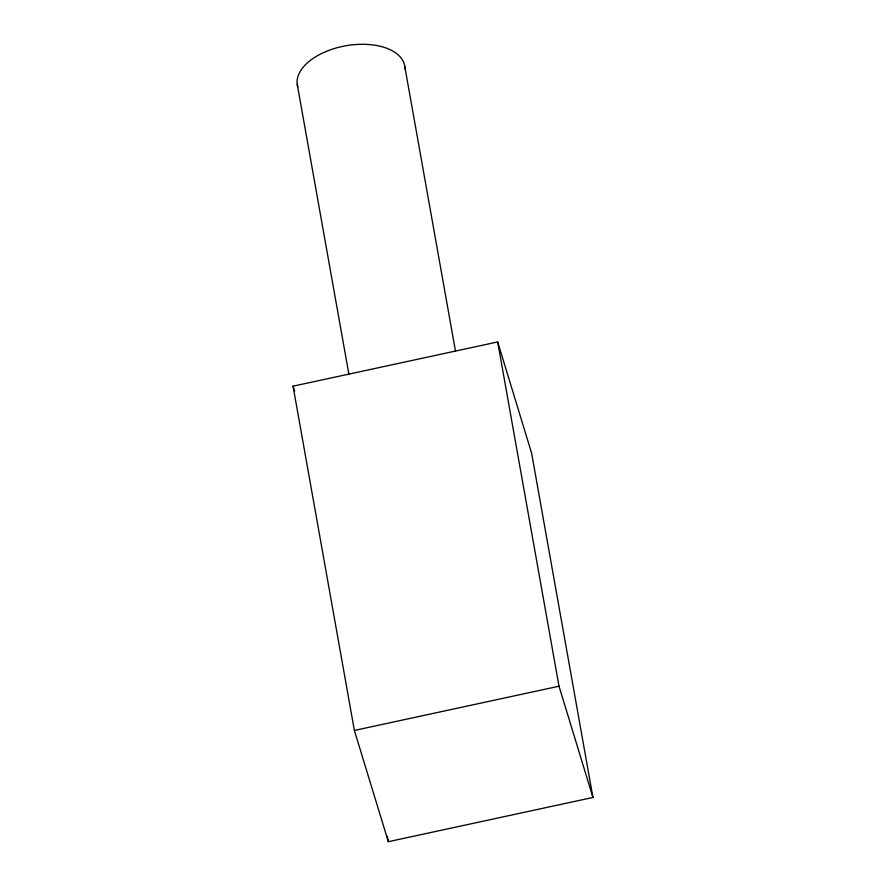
<?xml version="1.0" encoding="UTF-8"?>
<svg xmlns="http://www.w3.org/2000/svg" width="886" height="886" viewBox="0 0 886 886"><rect width="100%" height="100%" fill="white"/><g stroke="black" fill="none" stroke-linecap="round" stroke-linejoin="round"><path stroke-width="1.33" d="M293.056 386.185L497.688 341.941L531.622 453.189L592.944 797.455L388.312 841.7L354.378 730.452L293.056 386.185L294.65 391.413M354.378 730.452L559.011 686.218L592.944 797.455M497.688 341.941L559.011 686.218M404.78 66.472L455.437 350.878M297.242 84.347L348.874 374.191M387.348 836.262L388.312 841.7M297.807 86.917A54.511 30.091 -10.1 0 1 346.858 45.596A54.511 30.091 -10.1 0 1 404.935 69.108"/></g></svg>
